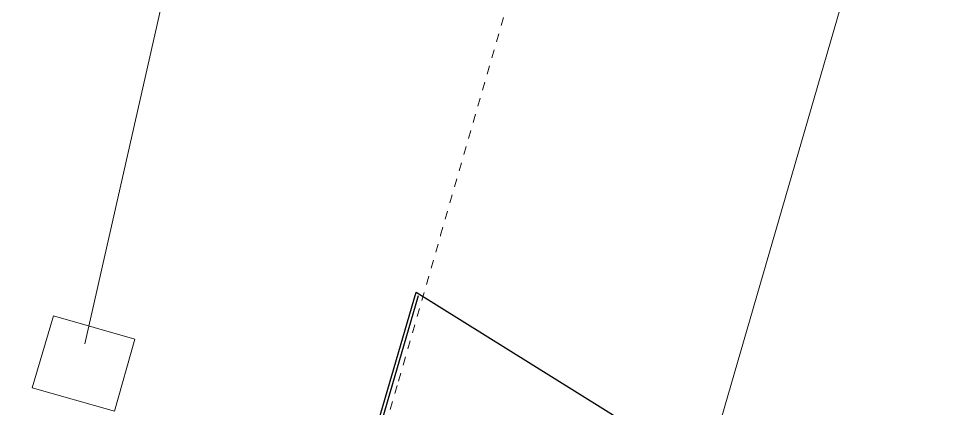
# Model space of a CAD drawing. Header units: metres. Extents: x 507649 to 508899, y 6966965 to 6967377.
# Drawn here: x 507925.87 to 507936.91, y 6967160.22 to 6967164.86 of the extents above; entities that cross this region are included whole.
import ezdxf

# ---------------------------------------------------------------- set-up
doc = ezdxf.new("R2010")
doc.units = ezdxf.units.M
doc.linetypes.add('AEC_Double Dash', pattern=[0.039, 0.015, -0.004, 0.006, -0.004, 0.006, -0.004])
for name, color, linetype, lineweight in [('A-FLOR', 252, 'Continuous', 5), ('C-PROP-LINE', 252, 'AEC_Double Dash', 5), ('D_UG_PIPES', 252, 'EXIST_SWD', 0), ('DR_GRATED', 252, 'EXIST_SWD', 0)]:
    doc.layers.add(name, color=color, linetype=linetype, lineweight=lineweight)
for name, color, linetype in [('C_TEXT_2.5', 7, 'Continuous'), ('mga2020bdy', 252, 'Continuous'), ('mga2020VEG_EDGE_GARDEN', 252, 'Continuous'), ('VEG_EDGE_GARDEN', 252, 'Continuous')]:
    doc.layers.add(name, color=color, linetype=linetype)
doc.styles.get("Standard").update_dxf_attribs({"font": 'ARIALN.TTF'})
doc.linetypes.add('EXIST_SWD', pattern='A,5,-2.5,5,-2,["SWD",Standard,S=2.5,R=0,X=0,Y=-1.25],-8,5,-2.5,5,-2.5', length=37.5)

# ---------------------------------------------------------------- blocks, each defined once
blk = doc.blocks.new('XE_SURVEY')
at = {"layer": 'D_UG_PIPES', "flags": 128}
blk.add_lwpolyline([(507928.316, 6967168.301), (507926.664, 6967160.985)], dxfattribs=at)
at = {"layer": 'DR_GRATED', "flags": 128}
blk.add_lwpolyline([(507927.256, 6967161.043), (507926.29, 6967161.318), (507926.036, 6967160.46), (507927.014, 6967160.182), (507927.256, 6967161.043)], dxfattribs=at)
at = {"layer": 'mga2020bdy'}
blk.add_polyline3d([(507890.699, 6967200.578, 5.31), (507916.045, 6967160.33, 5.221), (507918.959, 6967158.35, 5.184), (507921.611, 6967157.362, 5.22), (507925.172, 6967156.722, 5.142), (507927.992, 6967156.829, 5.097), (507929.866, 6967159.07, 5.102), (507930.604, 6967161.603, 5.11), (507934.47, 6967159.192, 4.84), (507942.553, 6967156.104, 4.798), (507943.928, 6967155.657, 4.728), (507945.257, 6967152.374, 4.791), (507945.071, 6967151.761, 4.759), (507943.528, 6967146.268, 4.701), (507941.15, 6967141.084, 4.736), (507939.976, 6967135.209, 4.706), (507936.956, 6967129.182, 4.899), (507935.311, 6967122.239, 4.667), (507935.92, 6967120.92, 4.65), (507939.938, 6967112.365, 2.59), (507942.898, 6967107.616, 2.489), (507946.338, 6967102.115, 2.534)], dxfattribs=at)
at = {"layer": 'mga2020VEG_EDGE_GARDEN'}
blk.add_polyline3d([(507916.045, 6967160.33, 5.221), (507918.053, 6967158.848, 5.195), (507918.959, 6967158.35, 5.184), (507920.302, 6967157.769, 5.202), (507921.611, 6967157.362, 5.22), (507925.172, 6967156.722, 5.142), (507925.18, 6967156.719, 5.142), (507926.816, 6967156.498, 5.116), (507927.992, 6967156.829, 5.097), (507928.374, 6967157.043, 5.098), (507929.514, 6967158.236, 5.1), (507929.866, 6967159.07, 5.102), (507930.604, 6967161.603, 5.11)], dxfattribs=at)
at = {"layer": 'VEG_EDGE_GARDEN'}
blk.add_polyline3d([(507916.071, 6967160.29, 5.221), (507918.079, 6967158.808, 5.195), (507918.985, 6967158.309, 5.184), (507920.329, 6967157.727, 5.202), (507921.639, 6967157.32, 5.22), (507925.201, 6967156.68, 5.142), (507925.209, 6967156.677, 5.142), (507926.846, 6967156.456, 5.116), (507928.022, 6967156.787, 5.097), (507928.404, 6967157.001, 5.098), (507929.545, 6967158.195, 5.1), (507929.897, 6967159.029, 5.102), (507930.635, 6967161.563, 5.11)], dxfattribs=at)
blk = doc.blocks.new('25027_BNP_Skygate Play-Sheet - 000101 - SITE PLAN')
at = {"layer": 'A-FLOR'}
blk.add_line((-2400629.66, 3921720.5), (-2374387.51, 3892412.77), dxfattribs=at)
at = {"layer": 'C-PROP-LINE'}
for p, q in [((-2399895.49, 3926617.78), (-2398057.83, 3924567.66)), ((-2398057.83, 3924567.66), (-2396849.74, 3923219.89)), ((-2396849.74, 3923219.89), (-2392778.04, 3918677.42))]:
    blk.add_line(p, q, dxfattribs=at)
blk = doc.blocks.new('XE_ARCH')
at = {"xscale": 0.001, "yscale": 0.001, "zscale": 0.001, "rotation": 121.996}
blk.add_blockref('25027_BNP_Skygate Play-Sheet - 000101 - SITE PLAN', (509988.126, 6971273.77), dxfattribs=at)

msp = doc.modelspace()

# ---------------------------------------------------------------- block references
at = {"layer": 'C_TEXT_2.5'}
msp.add_blockref('XE_SURVEY', (0, 0), dxfattribs=at)

# ---------------------------------------------------------------- next in the draw order: block references
msp.add_blockref('XE_ARCH', (0, 0), dxfattribs=at)

doc.saveas('drawing.dxf')
